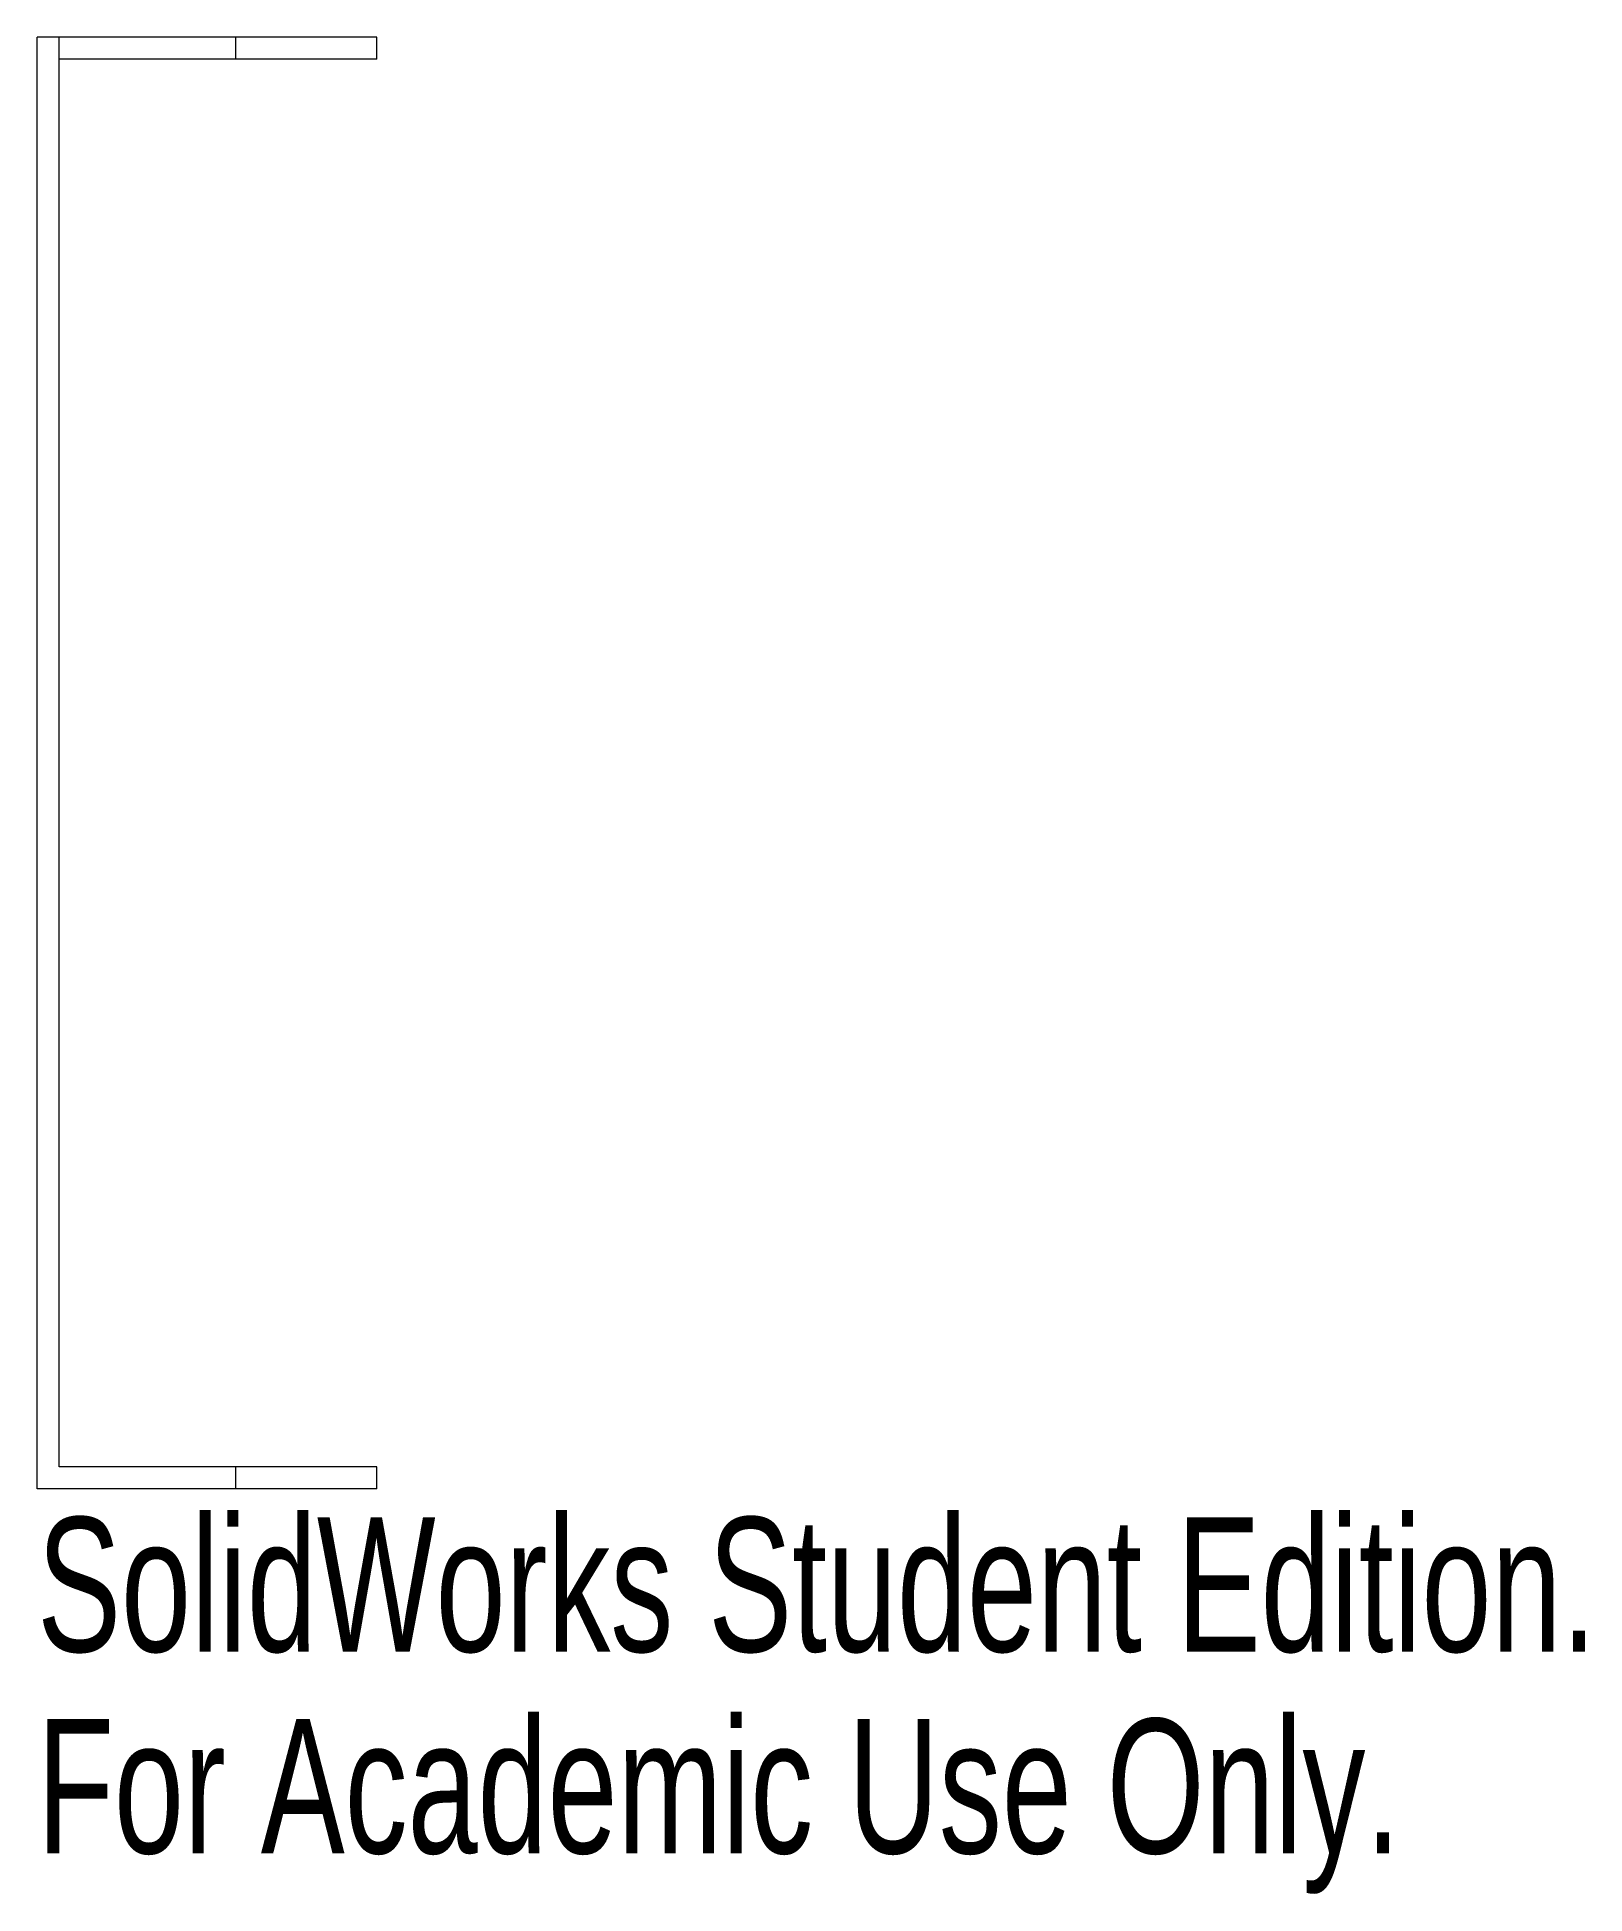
# Paper-space layout '_Left' of a CAD drawing. Header units: inches. Extents: x -0.53 to 1.66, y -0.54 to 2.09.
import ezdxf

# ---------------------------------------------------------------- set-up
doc = ezdxf.new("R2010")
doc.units = ezdxf.units.IN
doc.header["$MEASUREMENT"] = 0
doc.styles.add('SLDTEXTSTYLE0', font='TXT', dxfattribs={"width": 0.7})

psp = doc.layouts.new('_Left')

# ---------------------------------------------------------------- linework, layer by layer
at = {"color": 7, "linetype": 'Continuous', "lineweight": 15}
for p, q in [((-0.05, 2.0866), (-0.5312, 2.0866)), ((-0.5312, 0.0312), (-0.5312, 2.0866)), ((-0.5, 0.0625), (-0.5, 2.0866)), ((-0.25, 2.0554), (-0.25, 2.0866)), ((-0.05, 2.0554), (-0.05, 2.0866)), ((-0.05, 2.0554), (-0.5, 2.0554)), ((-0.05, 0.0625), (-0.5, 0.0625)), ((-0.25, 0.0312), (-0.25, 0.0625)), ((-0.05, 0.0312), (-0.05, 0.0625)), ((-0.05, 0.0312), (-0.5312, 0.0312))]:
    psp.add_line(p, q, dxfattribs=at)

# ---------------------------------------------------------------- texts
at = {"color": 7, "linetype": 'Continuous', "char_height": 0.1903, "attachment_point": 1, "style": 'SLDTEXTSTYLE0'}
for s, insert in [('SolidWorks Student Edition.', (-0.5312, -0.0089)), ('For Academic Use Only.', (-0.5312, -0.2943))]:
    psp.add_mtext(s, dxfattribs=dict(at, insert=insert))

doc.saveas('drawing.dxf')
